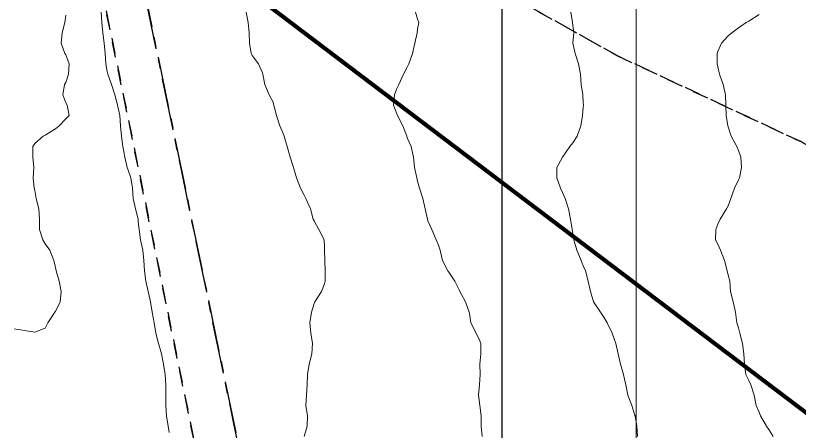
# Model space of a CAD drawing. Header units: centimetres. Extents: x 0 to 642158, y -847 to 649707.
# Drawn here: x 617236.83 to 617274.69, y 621040.5 to 621060.57 of the extents above; entities that cross this region are included whole.
import ezdxf

# ---------------------------------------------------------------- set-up
doc = ezdxf.new("R2010")
doc.units = ezdxf.units.CM
doc.header["$MEASUREMENT"] = 0
doc.linetypes.add('CENTERX2', pattern=[4, 2.5, -0.5, 0.5, -0.5])
doc.linetypes.add('JIS_02_0.7', pattern=[1.35, 0.75, -0.6])
for name, color, linetype, lineweight in [('MEV_grille', 254, 'Continuous', 9), ('MEV_layout inondation', 5, 'Continuous', 15), ('WAL_parcellaire agricole', 7, 'JIS_02_0.7', 25), ('WAL_topographie 0.5', 253, 'Continuous', 20)]:
    doc.layers.add(name, color=color, linetype=linetype, lineweight=lineweight)
doc.layers.add('SPW_parcellaire cadastral', color=7, linetype='CENTERX2', lineweight=25, true_color=0xff0542)
picture_1 = doc.add_image_def('image2.png', size_in_pixel=(6614, 11023))

# ---------------------------------------------------------------- blocks, each defined once
blk = doc.blocks.new('*U112')
at = {"layer": 'MEV_grille', "transparency": 33554687}
blk.add_lwpolyline([(0, 1825.476), (0, -1825.476)], dxfattribs=at)
blk = doc.blocks.new('*U113')
at = {"layer": 'MEV_grille', "color": 0, "linetype": 'ByBlock', "lineweight": -2, "transparency": 16777216}
blk.add_blockref('*U112', (1900, 0), dxfattribs=at)

msp = doc.modelspace()

# ---------------------------------------------------------------- linework, layer by layer
at = {"layer": 'MEV_layout inondation', "const_width": 0.2}
msp.add_lwpolyline([(617233.162, 621073.07), (617279.62, 621037.923), (617301.038, 621038.108), (617317.026, 621054.071), (617332.891, 621066.247), (617360.616, 621077.783), (617386.097, 621081.307), (617385.282, 621128.89), (617342.794, 621116.453), (617327.77, 621093.924), (617313.451, 621089.7), (617284.343, 621088.996), (617234.522, 621104.967)], dxfattribs=at)
at = {"layer": 'SPW_parcellaire cadastral'}
for points in [[(617250.309, 621080.85), (617282.32, 621061.105), (617305.474, 621063.923), (617325.161, 621073.014), (617363.64, 620922.52), (617280.432, 620881.446), (617280.13, 620882.72), (617241.275, 621070.317), (617237.43, 621089.618), (617250.309, 621080.85)], [(617241.275, 621070.317), (617280.13, 620882.72), (617280.432, 620881.446), (617281.442, 620877.166), (617193.589, 620834.551), (617195.609, 620842.354), (617187.498, 620892.108), (617169.495, 620968.06), (617157.998, 621018.267), (617167.025, 621022.532), (617176.672, 621027.88), (617180.083, 621036.101), (617179.433, 621040.006), (617177.873, 621042.565), (617175.726, 621044.879), (617170.605, 621047.194), (617169.567, 621047.434), (617241.275, 621070.317)]]:
    msp.add_lwpolyline(points, dxfattribs=at)
at = {"layer": 'WAL_parcellaire agricole'}
for points in [[(617162.989, 621080), (617224.114, 621083.582), (617235.553, 621081.796), (617243.404, 621078.126), (617246.13, 621076.604), (617241.847, 621073.918), (617239.848, 621067.418), (617278.187, 620880.011), (617223.873, 620853.918), (617197.875, 620841.915), (617191.536, 620886.581), (617200.368, 620901.915), (617203.699, 620913.915), (617198.198, 620922.414), (617191.865, 620924.08), (617188.697, 620939.413), (617176.811, 620939.879), (617163.873, 621009.697), (617170.861, 621017.803), (617179.796, 621028.171), (617179.795, 621038.537), (617166.85, 621056.909), (617162.989, 621080)], [(617240.759, 621070.383), (617241.807, 621073.948), (617246.145, 621076.651), (617268.871, 621063.966), (617277.497, 621059.945), (617284.864, 621055.972), (617292.849, 621054.975), (617300.835, 621055.974), (617311.826, 621060.972), (617354.569, 621082.195), (617356.679, 621076.098), (617351.545, 621073.898), (617314.539, 621055.508), (617303.352, 621050.418), (617301.599, 621049.922), (617293.6, 621048.921), (617292.105, 621048.92), (617284.099, 621049.92), (617281.985, 621050.595), (617274.759, 621054.491), (617265.9, 621058.638), (617246.763, 621069.321), (617240.759, 621070.383)], [(617278.187, 620880.011), (617239.848, 621067.418), (617240.759, 621070.383), (617246.763, 621069.321), (617265.9, 621058.638), (617274.759, 621054.491), (617281.985, 621050.595), (617284.099, 621049.92), (617292.105, 621048.92), (617293.6, 621048.921), (617301.599, 621049.922), (617303.352, 621050.418), (617314.539, 621055.508), (617351.545, 621073.898), (617356.679, 621076.098), (617392.688, 620992.603), (617415.36, 620945.773), (617305.655, 620892.875), (617278.187, 620880.011)]]:
    msp.add_lwpolyline(points, dxfattribs=at)
at = {"layer": 'WAL_topographie 0.5'}
for points in [[(617239.25, 621060.594), (617239.201, 621060.25), (617239.082, 621059.75), (617239.025, 621059.25), (617239.206, 621058.75), (617239.25, 621058.683), (617239.417, 621058.25), (617239.384, 621057.75), (617239.25, 621057.341), (617239.185, 621057.25), (617239.099, 621056.75), (617239.25, 621056.365), (617239.31, 621056.25), (617239.417, 621055.75), (617239.25, 621055.592), (617238.925, 621055.25), (617238.75, 621055.11), (617238.25, 621054.806), (617238.156, 621054.75), (617237.75, 621054.408), (617237.664, 621054.25), (617237.662, 621053.75), (617237.708, 621053.25), (617237.68, 621052.75), (617237.729, 621052.25), (617237.75, 621052.125), (617237.818, 621051.75), (617237.943, 621051.25), (617237.976, 621050.75), (617237.983, 621050.25), (617238.148, 621049.75), (617238.25, 621049.554), (617238.474, 621049.25), (617238.671, 621048.75), (617238.75, 621048.417), (617238.781, 621048.25), (617238.93, 621047.75), (617239.027, 621047.25), (617238.979, 621046.75), (617238.75, 621046.292), (617238.721, 621046.25), (617238.375, 621045.75), (617238.25, 621045.478), (617237.75, 621045.298), (617237.25, 621045.379), (617236.75, 621045.451)], [(617240.952, 621060.75), (617240.998, 621060.25), (617241.042, 621059.75), (617241.107, 621059.25), (617241.15, 621058.75), (617241.183, 621058.25), (617241.25, 621057.884), (617241.284, 621057.75), (617241.451, 621057.25), (617241.613, 621056.75), (617241.75, 621056.265), (617241.756, 621056.25), (617241.855, 621055.75), (617241.898, 621055.25), (617241.948, 621054.75), (617242.012, 621054.25), (617242.095, 621053.75), (617242.222, 621053.25), (617242.25, 621053.157), (617242.397, 621052.75), (617242.47, 621052.25), (617242.513, 621051.75), (617242.621, 621051.25), (617242.739, 621050.75), (617242.75, 621050.62), (617242.79, 621050.25), (617242.866, 621049.75), (617242.971, 621049.25), (617243.025, 621048.75), (617243.059, 621048.25), (617243.118, 621047.75), (617243.237, 621047.25), (617243.25, 621047.199), (617243.348, 621046.75), (617243.419, 621046.25), (617243.516, 621045.75), (617243.606, 621045.25), (617243.73, 621044.75), (617243.75, 621044.692), (617243.879, 621044.25), (617243.977, 621043.75), (617244.049, 621043.25), (617244.088, 621042.75), (617244.087, 621042.25), (617244.085, 621041.75), (617244.112, 621041.25), (617244.192, 621040.75), (617244.25, 621040.453)], [(617247.962, 621060.75), (617248.061, 621060.25), (617248.113, 621059.75), (617248.129, 621059.25), (617248.2, 621058.75), (617248.25, 621058.65), (617248.566, 621058.25), (617248.75, 621057.812), (617248.768, 621057.75), (617248.871, 621057.25), (617249.083, 621056.75), (617249.25, 621056.429), (617249.301, 621056.25), (617249.436, 621055.75), (617249.59, 621055.25), (617249.75, 621054.886), (617249.795, 621054.75), (617249.948, 621054.25), (617250.097, 621053.75), (617250.25, 621053.25), (617250.25, 621053.25), (617250.394, 621052.75), (617250.596, 621052.25), (617250.75, 621051.946), (617250.854, 621051.75), (617251.08, 621051.25), (617251.208, 621050.75), (617251.25, 621050.667), (617251.472, 621050.25), (617251.728, 621049.75), (617251.75, 621049.417), (617251.757, 621049.25), (617251.766, 621048.75), (617251.783, 621048.25), (617251.776, 621047.75), (617251.75, 621047.625), (617251.6, 621047.25), (617251.279, 621046.75), (617251.25, 621046.683), (617251.117, 621046.25), (617251.043, 621045.75), (617251.086, 621045.25), (617251.17, 621044.75), (617251.136, 621044.25), (617251.016, 621043.75), (617250.925, 621043.25), (617250.911, 621042.75), (617250.875, 621042.25), (617250.85, 621041.75), (617250.931, 621041.25), (617250.911, 621040.75), (617250.774, 621040.25)], [(617256.143, 621060.75), (617256.25, 621060.404), (617256.3, 621060.25), (617256.25, 621059.917), (617256.228, 621059.75), (617256.112, 621059.25), (617256.005, 621058.75), (617255.827, 621058.25), (617255.75, 621058.09), (617255.561, 621057.75), (617255.341, 621057.25), (617255.25, 621057.06), (617255.125, 621056.75), (617255.088, 621056.25), (617255.25, 621055.827), (617255.281, 621055.75), (617255.538, 621055.25), (617255.722, 621054.75), (617255.75, 621054.67), (617255.937, 621054.25), (617256.05, 621053.75), (617256.099, 621053.25), (617256.21, 621052.75), (617256.25, 621052.583), (617256.344, 621052.25), (617256.5, 621051.75), (617256.61, 621051.25), (617256.72, 621050.75), (617256.75, 621050.663), (617256.929, 621050.25), (617257.152, 621049.75), (617257.25, 621049.488), (617257.332, 621049.25), (617257.455, 621048.75), (617257.712, 621048.25), (617257.75, 621048.197), (617258.054, 621047.75), (617258.25, 621047.343), (617258.292, 621047.25), (617258.562, 621046.75), (617258.739, 621046.25), (617258.75, 621046.194), (617258.827, 621045.75), (617259.08, 621045.25), (617259.25, 621044.869), (617259.298, 621044.75), (617259.3, 621044.25), (617259.25, 621043.75), (617259.274, 621043.25), (617259.25, 621043), (617259.236, 621042.75), (617259.193, 621042.25), (617259.25, 621041.75), (617259.25, 621041.75), (617259.324, 621041.25), (617259.327, 621040.75), (617259.366, 621040.25)], [(617263.646, 621060.75), (617263.735, 621060.25), (617263.75, 621060.107), (617263.791, 621059.75), (617263.75, 621059.25), (617263.854, 621058.75), (617264.029, 621058.25), (617264.111, 621057.75), (617264.156, 621057.25), (617264.224, 621056.75), (617264.25, 621056.375), (617264.259, 621056.25), (617264.25, 621056.15), (617264.214, 621055.75), (617264.14, 621055.25), (617263.963, 621054.75), (617263.75, 621054.428), (617263.605, 621054.25), (617263.25, 621053.75), (617263.25, 621053.75), (617262.978, 621053.25), (617262.969, 621052.75), (617263.15, 621052.25), (617263.25, 621052.04), (617263.382, 621051.75), (617263.538, 621051.25), (617263.629, 621050.75), (617263.709, 621050.25), (617263.75, 621050.036), (617263.799, 621049.75), (617263.944, 621049.25), (617264.157, 621048.75), (617264.25, 621048.5), (617264.356, 621048.25), (617264.497, 621047.75), (617264.604, 621047.25), (617264.75, 621046.75), (617264.75, 621046.75), (617265.08, 621046.25), (617265.25, 621046.019), (617265.407, 621045.75), (617265.655, 621045.25), (617265.75, 621044.97), (617265.82, 621044.75), (617265.932, 621044.25), (617266.058, 621043.75), (617266.199, 621043.25), (617266.25, 621043.015), (617266.303, 621042.75), (617266.41, 621042.25), (617266.596, 621041.75), (617266.75, 621041.274), (617266.756, 621041.25), (617266.844, 621040.75), (617266.881, 621040.25)], [(617272.75, 621060.63), (617272.25, 621060.316), (617272.129, 621060.25), (617271.75, 621059.982), (617271.423, 621059.75), (617271.25, 621059.598), (617270.939, 621059.25), (617270.75, 621058.838), (617270.728, 621058.75), (617270.716, 621058.25), (617270.75, 621058.103), (617270.842, 621057.75), (617271.02, 621057.25), (617271.12, 621056.75), (617271.138, 621056.25), (617271.157, 621055.75), (617271.236, 621055.25), (617271.25, 621055.208), (617271.401, 621054.75), (617271.673, 621054.25), (617271.75, 621054.065), (617271.871, 621053.75), (617271.904, 621053.25), (617271.795, 621052.75), (617271.75, 621052.65), (617271.56, 621052.25), (617271.38, 621051.75), (617271.25, 621051.389), (617271.169, 621051.25), (617270.868, 621050.75), (617270.75, 621050.5), (617270.661, 621050.25), (617270.635, 621049.75), (617270.75, 621049.546), (617270.881, 621049.25), (617271.075, 621048.75), (617271.21, 621048.25), (617271.25, 621048.05), (617271.329, 621047.75), (617271.372, 621047.25), (617271.5, 621046.75), (617271.615, 621046.25), (617271.679, 621045.75), (617271.75, 621045.5), (617271.817, 621045.25), (617271.95, 621044.75), (617272.018, 621044.25), (617272.04, 621043.75), (617272.107, 621043.25), (617272.25, 621042.964), (617272.342, 621042.75), (617272.51, 621042.25), (617272.613, 621041.75), (617272.75, 621041.432), (617272.824, 621041.25), (617273.106, 621040.75), (617273.25, 621040.538), (617273.436, 621040.25)]]:
    msp.add_lwpolyline(points, dxfattribs=at)

# ---------------------------------------------------------------- block references
at = {"layer": 'MEV_grille', "transparency": 33554687}
msp.add_blockref('*U113', (615366.814, 620593.644), dxfattribs=at)

# ---------------------------------------------------------------- pictures from other files: only their frames are drawn
image = msp.add_image(picture_1, insert=(616830.845, 620745.783), size_in_units=(429.466, 715.756), dxfattribs=dict(brightness=75))
image.dxf.flags = 7

doc.saveas('drawing.dxf')
